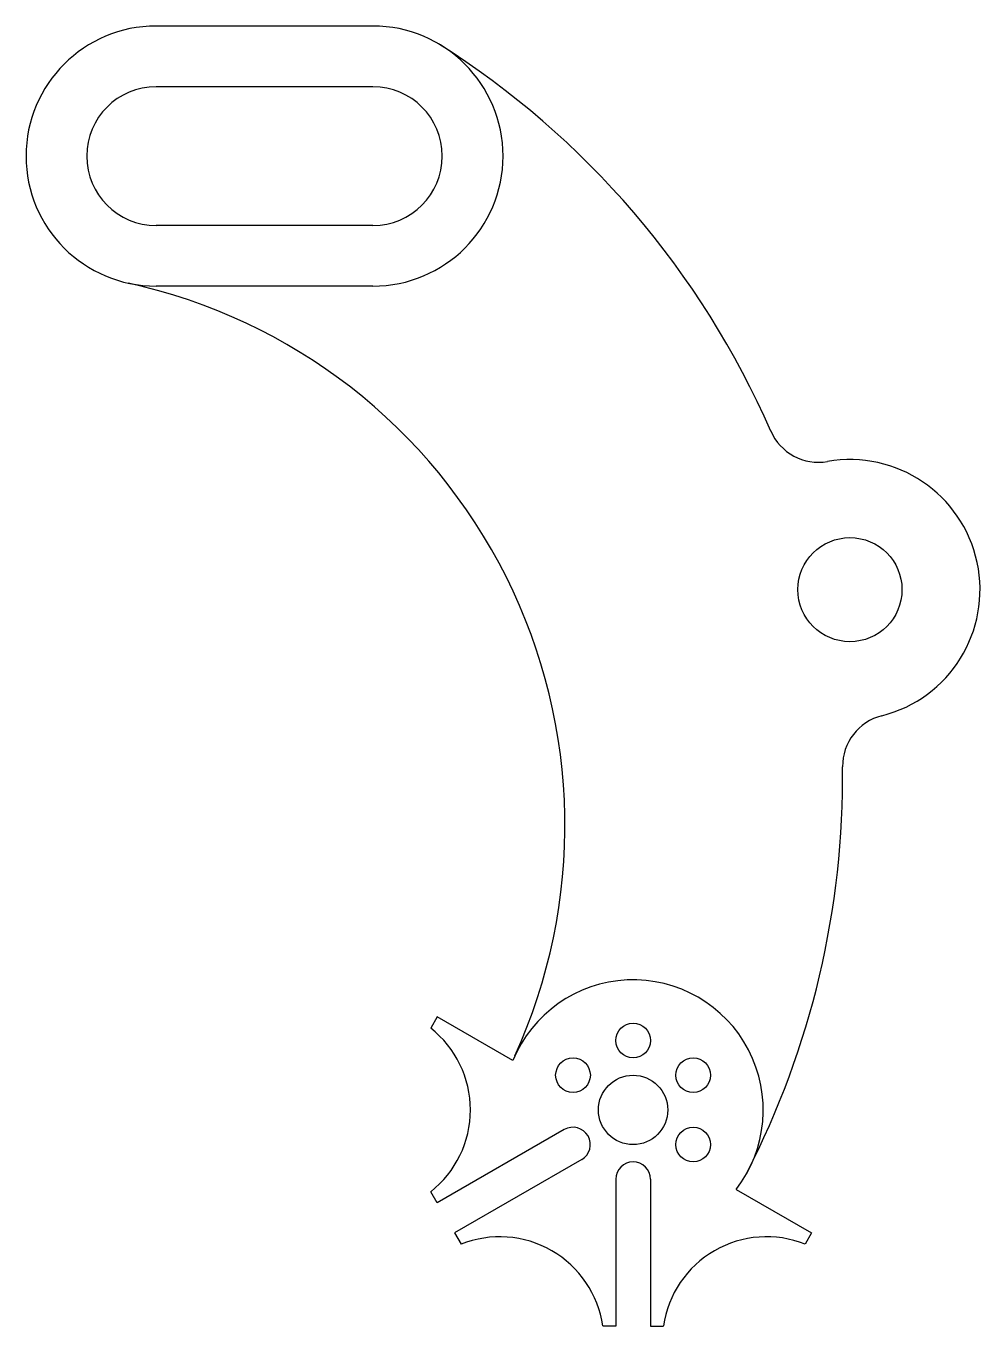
# Model space of a CAD drawing. Header units: millimetres. Extents: x 2782 to 2892, y 1349 to 1499.
import ezdxf

# ---------------------------------------------------------------- set-up
doc = ezdxf.new("R2010")
doc.units = ezdxf.units.MM

msp = doc.modelspace()

# ---------------------------------------------------------------- linework, layer by layer
for p, q in [((2821.67, 1498.55), (2796.67, 1498.55)), ((2821.67, 1491.55), (2796.67, 1491.55)), ((2821.67, 1475.55), (2796.67, 1475.55)), ((2821.67, 1468.55), (2796.67, 1468.55)), ((2829.09, 1384.28), (2828.34, 1382.98)), ((2837.79, 1379.25), (2829.09, 1384.28)), ((2843.74, 1371.28), (2829.09, 1362.82)), ((2845.74, 1367.82), (2831.09, 1359.36)), ((2849.67, 1365.55), (2849.67, 1348.63)), ((2853.67, 1365.55), (2853.67, 1348.63)), ((2863.54, 1364.39), (2872.25, 1359.36)), ((2829.09, 1362.82), (2828.34, 1364.12)), ((2831.09, 1359.36), (2831.83, 1358.06)), ((2872.25, 1359.36), (2871.5, 1358.06)), ((2849.67, 1348.63), (2848.17, 1348.63)), ((2853.67, 1348.63), (2855.17, 1348.63))]:
    msp.add_line(p, q)
for centre, radius in [((2876.67, 1433.55), 6), ((2851.67, 1381.55), 2), ((2844.74, 1377.55), 2), ((2858.6, 1377.55), 2), ((2851.67, 1373.55), 4), ((2858.6, 1369.55), 2)]:
    msp.add_circle(centre, radius)
for centre, radius, start, end in [((2796.67, 1483.55), 15, 90, 270), ((2821.67, 1483.55), 15, 270, 90), ((2775.84, 1411.96), 99.99, 23.5055, 57.7232), ((2796.67, 1483.55), 8, 90, 270), ((2821.67, 1483.55), 8, 270, 90), ((2779.81, 1406.37), 64, 335.4527, 77.6774), ((2873.04, 1454.24), 6, 203.5055, 279.9576), ((2876.67, 1433.55), 15, 284.2138, 99.9576), ((2881.82, 1413.19), 6, 104.2138, 180.6659), ((2775.84, 1411.96), 99.99, 332.787, 0.6659), ((2851.67, 1373.55), 15, 322.3377, 157.6623), ((2820.91, 1373.55), 12, 308.204, 51.7878), ((2844.74, 1369.55), 2, 300, 120), ((2851.67, 1365.55), 2, 0, 180), ((2836.29, 1346.92), 12, 8.2146, 111.8121), ((2867.05, 1346.92), 12, 68.2111, 171.7889)]:
    msp.add_arc(centre, radius, start, end)

doc.saveas('drawing.dxf')
